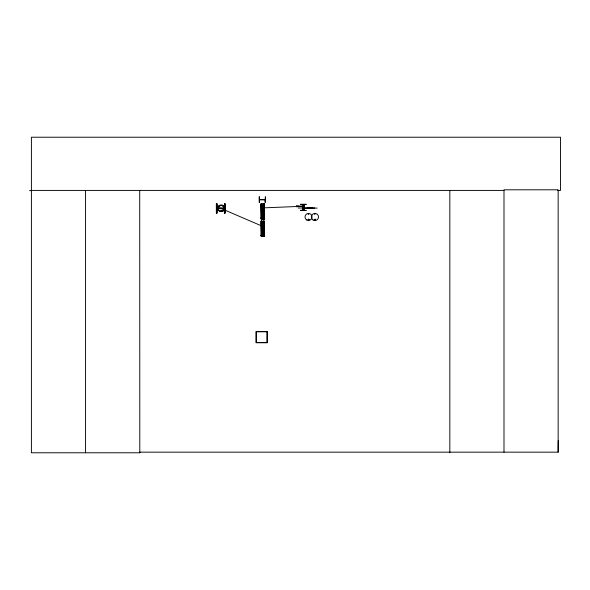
<?xml version="1.0" encoding="UTF-8"?>
<svg xmlns="http://www.w3.org/2000/svg" width="590" height="590" viewBox="0 0 590 590"><rect width="100%" height="100%" fill="white"/><g stroke="black" fill="none" stroke-linecap="round" stroke-linejoin="round"><path stroke-width="0.89" d="M222.983 210.962L220.372 211.286M557.742 190.415L560.5 190.415L560.5 137.219L31.403 137.219L31.403 452.781L139.8 452.781L139.727 452.161L558.147 452.161L558.229 440.752M222.895 211.065L220.306 211.456L218.094 210.011L217.644 207.488L219.281 205.379L222.098 204.959L224.443 206.493L224.915 209.126L222.393 211.596L219.598 211.345C216.501 210.07 217.813 205.018 221.073 205.217L222.806 205.6L224.082 206.699L224.598 208.241L223.676 210.46L221.552 211.139L223.359 210.143M217.968 209.391L218.765 206.257M308.238 213.956L308.806 214.185L308.297 213.897M308.157 219.598C309.167 218.33 308.71 220.97 308.209 219.51M314.647 214.03L315.23 213.882L314.713 214.17M218.042 209.288L219.672 211.168M262.631 218.875L262.963 218.89M303.592 207.68L303.584 207.053M223.352 210.158L224.178 208.145L223.706 206.766L222.519 205.748L220.955 205.416L218.713 206.367M308.976 219.849C308.039 217.526 308.113 221.7 309.013 219.325M314.632 219.51C316.181 218.772 314.175 220.844 314.868 219.274M262.978 218.809L262.572 218.234M262.631 236.184L263 235.58L262.572 235.543M265.139 199.744L259.615 199.435M219.62 211.065L222.201 211.294L224.473 209.044L224.185 206.684M217.998 207.658L219.48 205.755L221.988 205.379L224.053 206.743M303.194 207.053L303.644 207.171M220.394 211.419L218.086 209.996L220.454 211.272M308.297 219.355L308.828 219.428M315.23 220.07C316.1 217.931 313.106 220.328 315.318 219.952M221.633 210.859L221.803 211.235M220.837 208.248L221.007 208.344M224.539 203.742L224.436 213.145L225.063 213.138L225.063 203.742L224.598 203.742L224.502 213.145M225.048 203.742L225.063 213.138M261.252 205.379L264.069 205.35M261.267 206.412L264.084 206.382M264.099 207.931L261.281 207.96L302.582 206.279L297.876 205.999M261.289 209.339L264.114 209.31M261.311 210.888L264.128 210.859M261.385 217.54L264.202 217.504M260.92 217.99L264.681 217.946M260.92 218.108L264.681 218.064M262.58 218.897L263.029 218.912M261.252 222.688L264.069 222.659M261.267 223.721L264.084 223.691M261.281 225.269L264.099 225.24M261.289 226.649L264.114 226.619M261.311 228.197L264.128 228.168M261.385 234.842L264.202 234.813M260.92 235.299L264.681 235.255M260.92 235.417L264.681 235.373M264.438 236.361L261.399 236.391L261.237 221.139M262.174 236.398L261.186 236.413L261.016 221.139L264.276 221.088L264.372 236.361M262.587 236.406L263.029 236.398M300.546 204.258L306.181 204.236M300.546 204.494L306.188 204.442M302.582 206.043L303.975 206.028M302.582 206.198L303.975 206.183M303.076 207.053L303.703 207.053M303.076 207.289L303.703 207.282M303.076 207.444L303.703 207.444M303.201 207.621L303.71 207.68M298.12 208.012L309.16 207.916M303.231 208.373L312.471 208.071L303.231 208.403M300.598 210.246L306.24 210.475L300.598 210.497M259.202 202.407L259.187 196.772M265.153 202.37L265.404 196.736L265.19 202.37M29.5 190.636L31.403 190.629M31.403 190.415L503.993 190.415M259.585 199.73L265.139 199.663L259.512 199.715M216.405 203.734L217.017 203.742L216.987 213.138L216.39 213.13L216.39 203.734L216.405 213.13M310.296 208.005L314.684 208.005M224.436 208.13L217.017 208.13L224.436 208.248M307.862 208.093L317.177 208.093M217.017 208.639L224.436 208.639M216.987 203.742L216.987 213.138M263.501 226.722L220.926 208.418M217.976 207.621L218.411 209.952M264.209 203.786L264.372 219.052M264.055 203.786L264.217 219.06M263.914 204.686L264.069 219.06L263.841 204.686M264.077 221.095L264.217 236.361L264.025 221.095M263.671 204.686L263.892 219.06M263.833 221.095L263.959 226.486M263.922 228.278L264.003 236.369M263.531 203.793L263.671 219.06L263.479 203.793M263.723 221.995L263.789 226.486L263.671 221.995M263.295 204.693L263.516 219.067M263.501 221.103L263.642 236.369M263.361 222.002L263.413 226.494L263.31 222.002M263.435 228.286L263.509 235.476L263.376 228.286M263.243 219.067L262.38 219.074M263.243 236.376L262.38 236.383M262.019 204.723L262.174 219.089L261.945 204.723M261.812 203.823L261.953 219.096L261.761 203.823M262.004 222.024L262.063 226.516M262.071 228.315L262.167 235.499M261.945 222.024L261.997 226.516M262.019 228.315L262.093 235.499M261.636 203.823L261.746 219.096M261.761 221.132L261.953 236.398M261.444 203.83L261.628 219.096M261.636 221.132L261.695 226.523M261.709 228.315L261.79 235.506M261.392 203.83L261.554 219.096M261.562 221.132L261.628 236.406M261.237 203.83L261.377 219.096M261.444 221.132L261.554 236.406M261.031 203.83L261.252 219.104M261.208 221.139L261.377 236.406M303.99 204.538L304.042 210.18M303.762 204.546L303.806 210.18M303.68 204.546L303.732 210.18M303.105 210.188L303.039 204.553L303.061 210.188M302.744 204.553L302.818 210.188M297.876 205.453L297.884 206.869M296.623 205.468L296.637 206.876M259.401 196.772L259.438 202.407M558.147 452.161L558.147 189.803L503.993 189.803L503.993 452.161M449.831 190.415L449.831 452.781M139.719 190.415L139.8 452.781M85.565 190.415L85.565 452.781M262.1 209.944C262.897 212.326 263.944 208.233 262.1 209.944M262.1 227.253C262.897 229.635 263.944 225.542 262.1 227.253M218.094 208.329L223.595 208.543L218.138 208.314M264.276 203.786L261.016 203.83L261.186 219.104L264.438 219.052L264.261 203.786M267.3 331.484L256.023 331.484L256.023 342.761L267.3 342.761L267.3 331.484M266.99 331.794L256.333 331.794L256.333 342.443L266.99 342.443L266.99 331.794M263.885 235.469L263.789 228.286L263.811 235.469M306.778 220.011A3.525 3.525 0 0 0 312.058 216.958A3.525 3.525 0 0 0 306.778 213.912A3.525 3.525 0 0 0 306.778 220.011M313.179 220.048A3.57 3.57 0 0 0 318.526 216.958A3.57 3.57 0 0 0 313.179 213.875A3.57 3.57 0 0 0 313.179 220.048"/></g></svg>
